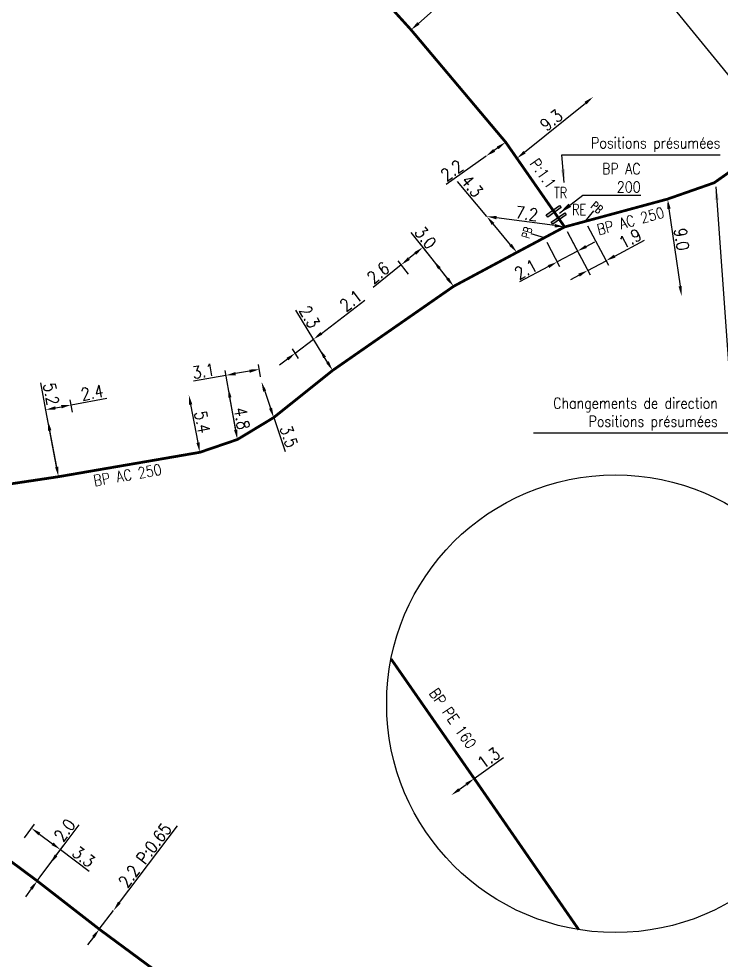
# Model space of a CAD drawing. Header units: millimetres. Extents: x 185000 to 186000, y 127990 to 129010.
# Drawn here: x 185510.7 to 185575, y 128098.4 to 128184.6 of the extents above; entities that cross this region are included whole.
import ezdxf
from ezdxf.enums import TextEntityAlignment as Align

# ---------------------------------------------------------------- set-up
doc = ezdxf.new("R2010")
doc.units = ezdxf.units.MM
doc.header["$PDMODE"] = 34
doc.linetypes.add('L_25_AP', pattern=[2000, 1000, 1000])
doc.linetypes.add('L_25_PE', pattern=[2000, 1000, 1000])
doc.layers.get('0').update_dxf_attribs({"linetype": 'CONTINUOUS'})
doc.layers.get('DEFPOINTS').update_dxf_attribs({"linetype": 'CONTINUOUS'})
for name, color, linetype in [('L_150', 1, 'CONTINUOUS'), ('L_340', 7, 'CONTINUOUS'), ('L_900', 7, 'CONTINUOUS')]:
    doc.layers.add(name, color=color, linetype=linetype)
doc.styles.add('G_ROMANS', font='ROMANS.SHX', dxfattribs={"width": 0.75})
doc.styles.get("Standard").update_dxf_attribs({"font": 'romans.shx', "width": 0.85})
doc.dimstyles.get("Standard").update_dxf_attribs({"dimtxt": 1.5, "dimasz": 1.2, "dimexe": 0.625, "dimexo": 0.625, "dimgap": 0.25, "dimtad": 1, "dimdec": 1, "dimzin": 0, "dimdsep": 46, "dimtxsty": 'Standard', "dimcen": -0.5, "dimadec": 0, "dimazin": 0, "dimtfac": 1, "dimtdec": 1, "dimtmove": 0, "dimatfit": 3, "dimfxl": 0, "dimtolj": 1, "dimtzin": 0, "dimarcsym": 0})

# ---------------------------------------------------------------- blocks, each defined once
blk = doc.blocks.new('*D193')
at = {"layer": 'DEFPOINTS', "color": 0, "linetype": 'Continuous', "transparency": 16777216}
for p in [(185552.065, 128188.433), (185552.077, 128188.42), (185546.591, 128183.561)]:
    blk.add_point(p, dxfattribs=at)
at = {"layer": 'L_150', "color": 0, "linetype": 'Continuous', "lineweight": -2, "transparency": 16777216}
for p, q in [((185547.265, 128184.158), (185551.403, 128187.823)), ((185552.376, 128188.082), (185552.387, 128188.069))]:
    blk.add_line(p, q, dxfattribs=at)
at = {"layer": 'L_150', "color": 0, "linetype": 'Continuous', "transparency": 16777216}
for points in [[(185551.303, 128187.936), (185551.502, 128187.711), (185552.077, 128188.42)], [(185547.166, 128184.27), (185547.365, 128184.045), (185546.591, 128183.561)]]:
    blk.add_solid(points, dxfattribs=at)
at = {"layer": 'L_150', "color": 0, "linetype": 'Continuous', "transparency": 16777216, "insert": (185549.088, 128186.775), "char_height": 1.125, "attachment_point": 5, "rotation": 41.53754}
blk.add_mtext('\\A1;8.0', dxfattribs=at)
blk = doc.blocks.new('*D194')
at = {"layer": 'DEFPOINTS', "color": 0, "linetype": 'Continuous', "transparency": 16777216}
for p in [(185555.257, 128173.275), (185553.462, 128172.004), (185553.462, 128172.004)]:
    blk.add_point(p, dxfattribs=at)
at = {"layer": 'L_150', "color": 0, "linetype": 'Continuous', "lineweight": -2, "transparency": 16777216}
for p, q in [((185554.523, 128172.755), (185554.196, 128172.524)), ((185553.462, 128172.004), (185549.789, 128169.404))]:
    blk.add_line(p, q, dxfattribs=at)
at = {"layer": 'L_150', "color": 0, "linetype": 'Continuous', "transparency": 16777216}
for points in [[(185554.436, 128172.878), (185554.61, 128172.633), (185555.257, 128173.275)], [(185554.11, 128172.647), (185554.283, 128172.402), (185553.462, 128172.004)]]:
    blk.add_solid(points, dxfattribs=at)
at = {"layer": 'L_150', "color": 0, "linetype": 'Continuous', "transparency": 16777216, "insert": (185550.326, 128170.703), "char_height": 1.125, "attachment_point": 5, "rotation": 35.29572}
blk.add_mtext('\\A1;2.2', dxfattribs=at)
blk = doc.blocks.new('*D195')
at = {"layer": 'DEFPOINTS', "color": 0, "linetype": 'Continuous', "transparency": 16777216}
for p in [(185563.266, 128177.425), (185563.266, 128177.425), (185556.283, 128171.799)]:
    blk.add_point(p, dxfattribs=at)
at = {"layer": 'L_150', "color": 0, "linetype": 'Continuous', "lineweight": -2, "transparency": 16777216}
blk.add_line((185556.983, 128172.363), (185562.565, 128176.861), dxfattribs=at)
at = {"layer": 'L_150', "color": 0, "linetype": 'Continuous', "transparency": 16777216}
for points in [[(185562.471, 128176.978), (185562.659, 128176.744), (185563.266, 128177.425)], [(185556.889, 128172.48), (185557.078, 128172.247), (185556.283, 128171.799)]]:
    blk.add_solid(points, dxfattribs=at)
at = {"layer": 'L_150', "color": 0, "linetype": 'Continuous', "transparency": 16777216, "insert": (185559.433, 128175.3), "char_height": 1.125, "attachment_point": 5, "rotation": 38.86083}
blk.add_mtext('\\A1;9.3', dxfattribs=at)
blk = doc.blocks.new('L_340_20')
at = {"linetype": 'Continuous'}
blk.add_hatch(color=0, dxfattribs=at).paths.add_polyline_path([(0.125, 0.75), (-0.125, 0.75), (-0.125, -0.75), (0.125, -0.75)])
at = {"color": 0, "linetype": 'Continuous'}
blk.add_lwpolyline([(-0.125, 0.75), (0.125, 0.75), (0.125, -0.75), (-0.125, -0.75)], close=True, dxfattribs=at)
at = {"color": 0, "linetype": 'Continuous', "width": 0.75}
for tag, height, flags, p in [('RE', 1, 8, (0, 2.189)), ('DEF_LEG', 1.2, 3, (0, -5)), ('DEF_COUP', 1.2, 3, (0, -7.5)), ('DEF_TYPE', 1.2, 3, (0, -10))]:
    blk.add_attdef(tag, text='', height=height, dxfattribs=dict(at, flags=flags)).set_placement(p, align=Align.MIDDLE)
blk = doc.blocks.new('L_340_19')
at = {"linetype": 'Continuous'}
blk.add_hatch(color=0, dxfattribs=at).paths.add_polyline_path([(0.125, 0.75), (-0.125, 0.75), (-0.125, -0.75), (0.125, -0.75)])
at = {"color": 0, "linetype": 'Continuous'}
blk.add_lwpolyline([(-0.125, 0.75), (0.125, 0.75), (0.125, -0.75), (-0.125, -0.75)], close=True, dxfattribs=at)
at = {"color": 0, "linetype": 'Continuous', "width": 0.75}
for tag, height, flags, p in [('TR', 1, 8, (0, 1.981)), ('DEF_LEG', 1.2, 3, (0, -5)), ('DEF_COUP', 1.2, 3, (0, -7.5)), ('DEF_TYPE', 1.2, 3, (0, -10))]:
    blk.add_attdef(tag, text='', height=height, dxfattribs=dict(at, flags=flags)).set_placement(p, align=Align.MIDDLE)
blk = doc.blocks.new('*D203')
at = {"layer": 'DEFPOINTS', "color": 0, "linetype": 'Continuous', "transparency": 16777216}
for p in [(185553.516, 128166.49), (185553.516, 128166.49), (185560.651, 128165.523)]:
    blk.add_point(p, dxfattribs=at)
at = {"layer": 'L_150', "color": 0, "linetype": 'Continuous', "lineweight": -2, "transparency": 16777216}
blk.add_line((185559.759, 128165.644), (185554.408, 128166.369), dxfattribs=at)
at = {"layer": 'L_150', "color": 0, "linetype": 'Continuous', "transparency": 16777216}
for points in [[(185554.428, 128166.518), (185554.388, 128166.221), (185553.516, 128166.49)], [(185559.779, 128165.792), (185559.739, 128165.495), (185560.651, 128165.523)]]:
    blk.add_solid(points, dxfattribs=at)
at = {"layer": 'L_150', "color": 0, "linetype": 'Continuous', "transparency": 16777216, "insert": (185557.184, 128166.75), "char_height": 1.125, "attachment_point": 5, "rotation": 352.27581}
blk.add_mtext('\\A1;7.2', dxfattribs=at)
blk = doc.blocks.new('*D204')
at = {"layer": 'DEFPOINTS', "color": 0, "linetype": 'Continuous', "transparency": 16777216}
for p in [(185570.082, 128168.076), (185571.357, 128159.217), (185571.357, 128159.217)]:
    blk.add_point(p, dxfattribs=at)
at = {"layer": 'L_150', "color": 0, "linetype": 'Continuous', "lineweight": -2, "transparency": 16777216}
blk.add_line((185570.21, 128167.185), (185571.229, 128160.108), dxfattribs=at)
at = {"layer": 'L_150', "color": 0, "linetype": 'Continuous', "transparency": 16777216}
for points in [[(185570.359, 128167.207), (185570.062, 128167.164), (185570.082, 128168.076)], [(185571.377, 128160.129), (185571.08, 128160.087), (185571.357, 128159.217)]]:
    blk.add_solid(points, dxfattribs=at)
at = {"layer": 'L_150', "color": 0, "linetype": 'Continuous', "transparency": 16777216, "insert": (185571.369, 128164.397), "char_height": 1.125, "attachment_point": 5, "rotation": 278.19058}
blk.add_mtext('\\A1;9.0', dxfattribs=at)
blk = doc.blocks.new('*D205')
at = {"layer": 'DEFPOINTS', "color": 0, "linetype": 'Continuous', "transparency": 16777216}
for p in [(185553.516, 128166.49), (185553.516, 128166.49), (185556.279, 128163.195)]:
    blk.add_point(p, dxfattribs=at)
at = {"layer": 'L_150', "color": 0, "linetype": 'Continuous', "lineweight": -2, "transparency": 16777216}
for p, q in [((185553.516, 128166.49), (185550.831, 128169.692)), ((185555.7, 128163.885), (185554.094, 128165.801))]:
    blk.add_line(p, q, dxfattribs=at)
at = {"layer": 'L_150', "color": 0, "linetype": 'Continuous', "transparency": 16777216}
for points in [[(185554.209, 128165.897), (185553.979, 128165.704), (185553.516, 128166.49)], [(185555.815, 128163.981), (185555.585, 128163.789), (185556.279, 128163.195)]]:
    blk.add_solid(points, dxfattribs=at)
at = {"layer": 'L_150', "color": 0, "linetype": 'Continuous', "transparency": 16777216, "insert": (185552.17, 128169.263), "char_height": 1.125, "attachment_point": 5, "rotation": 309.97834}
blk.add_mtext('\\A1;4.3', dxfattribs=at)
blk = doc.blocks.new('*D206')
at = {"layer": 'DEFPOINTS', "color": 0, "linetype": 'Continuous', "transparency": 16777216}
for p in [(185560.651, 128165.523), (185558.797, 128164.536), (185561.829, 128163.309)]:
    blk.add_point(p, dxfattribs=at)
at = {"layer": 'L_340', "color": 0, "linetype": 'Continuous', "lineweight": -2, "transparency": 16777216}
for p, q in [((185560.871, 128165.109), (185562.049, 128162.895)), ((185559.017, 128164.122), (185560.196, 128161.908)), ((185562.623, 128163.732), (185563.418, 128164.155)), ((185561.829, 128163.309), (185559.975, 128162.322)), ((185559.181, 128161.899), (185556.528, 128160.487))]:
    blk.add_line(p, q, dxfattribs=at)
at = {"layer": 'L_340', "color": 0, "linetype": 'Continuous', "transparency": 16777216}
for points in [[(185562.553, 128163.864), (185562.694, 128163.599), (185561.829, 128163.309)], [(185559.11, 128162.031), (185559.251, 128161.767), (185559.975, 128162.322)]]:
    blk.add_solid(points, dxfattribs=at)
at = {"layer": 'L_340', "color": 0, "linetype": 'Continuous', "transparency": 16777216, "insert": (185557.105, 128161.643), "char_height": 1.125, "attachment_point": 5, "rotation": 28.02785}
blk.add_mtext('\\A1;2.1', dxfattribs=at)
blk = doc.blocks.new('L_340_13')
at = {"color": 0, "linetype": 'Continuous', "flags": 128}
blk.add_lwpolyline([(0, 0), (0, 1.25)], dxfattribs=at)
at = {"color": 0, "linetype": 'Continuous', "style": 'G_ROMANS', "width": 0.75}
blk.add_text('PB', height=0.75, dxfattribs=at).set_placement((0, 1.663), align=Align.MIDDLE)
at = {"color": 0, "linetype": 'Continuous', "width": 0.75, "flags": 3}
for tag, p in [('DEF_LEG', (0, -10)), ('DEF_COUP', (0, -12.5)), ('DEF_TYPE', (0, -15))]:
    blk.add_attdef(tag, text='', height=1.2, dxfattribs=at).set_placement(p, align=Align.MIDDLE)
blk = doc.blocks.new('*D207')
at = {"layer": 'DEFPOINTS', "color": 0, "linetype": 'Continuous', "transparency": 16777216}
for p in [(185560.651, 128165.523), (185562.532, 128166.032), (185562.77, 128161.541)]:
    blk.add_point(p, dxfattribs=at)
at = {"layer": 'L_340', "color": 0, "linetype": 'Continuous', "lineweight": -2, "transparency": 16777216}
for p, q in [((185562.752, 128165.618), (185564.668, 128162.02)), ((185560.871, 128165.109), (185562.991, 128161.127)), ((185565.242, 128162.856), (185567.975, 128164.311)), ((185562.77, 128161.541), (185564.447, 128162.433)), ((185561.976, 128161.118), (185561.181, 128160.695))]:
    blk.add_line(p, q, dxfattribs=at)
at = {"layer": 'L_340', "color": 0, "linetype": 'Continuous', "transparency": 16777216}
for points in [[(185565.171, 128162.989), (185565.312, 128162.724), (185564.447, 128162.433)], [(185561.905, 128161.25), (185562.046, 128160.985), (185562.77, 128161.541)]]:
    blk.add_solid(points, dxfattribs=at)
at = {"layer": 'L_340', "color": 0, "linetype": 'Continuous', "transparency": 16777216, "insert": (185566.653, 128164.457), "char_height": 1.125, "attachment_point": 5, "rotation": 28.02785}
blk.add_mtext('\\A1;1.9', dxfattribs=at)
blk = doc.blocks.new('*D1661')
at = {"layer": 'DEFPOINTS', "color": 0, "linetype": 'Continuous', "transparency": 16777216}
for p in [(185535.987, 128153.971), (185536.53, 128153.08), (185539.399, 128152.386)]:
    blk.add_point(p, dxfattribs=at)
at = {"layer": 'L_150', "color": 0, "linetype": 'Continuous', "lineweight": -2, "transparency": 16777216}
for p, q in [((185538.376, 128155.785), (185542.369, 128158.819)), ((185535.987, 128153.971), (185537.659, 128155.241)), ((185539.154, 128152.789), (185537.414, 128155.643)), ((185536.285, 128153.482), (185535.741, 128154.373)), ((185535.27, 128153.426), (185534.553, 128152.882))]:
    blk.add_line(p, q, dxfattribs=at)
at = {"layer": 'L_150', "color": 0, "linetype": 'Continuous', "transparency": 16777216}
for points in [[(185538.285, 128155.905), (185538.466, 128155.666), (185537.659, 128155.241)], [(185535.179, 128153.546), (185535.361, 128153.307), (185535.987, 128153.971)]]:
    blk.add_solid(points, dxfattribs=at)
at = {"layer": 'L_150', "color": 0, "linetype": 'Continuous', "transparency": 16777216, "insert": (185541.077, 128158.779), "char_height": 1.125, "attachment_point": 5, "rotation": 37.2215}
blk.add_mtext('\\A1;2.1', dxfattribs=at)
blk = doc.blocks.new('*D1662')
at = {"layer": 'DEFPOINTS', "color": 0, "linetype": 'Continuous', "transparency": 16777216}
for p in [(185538.202, 128154.35), (185538.202, 128154.35), (185539.399, 128152.386)]:
    blk.add_point(p, dxfattribs=at)
at = {"layer": 'L_150', "color": 0, "linetype": 'Continuous', "lineweight": -2, "transparency": 16777216}
for p, q in [((185538.202, 128154.35), (185536.027, 128157.918)), ((185538.931, 128153.155), (185538.671, 128153.582))]:
    blk.add_line(p, q, dxfattribs=at)
at = {"layer": 'L_150', "color": 0, "linetype": 'Continuous', "transparency": 16777216}
for points in [[(185538.799, 128153.66), (185538.543, 128153.504), (185538.202, 128154.35)], [(185539.059, 128153.233), (185538.803, 128153.077), (185539.399, 128152.386)]]:
    blk.add_solid(points, dxfattribs=at)
at = {"layer": 'L_150', "color": 0, "linetype": 'Continuous', "transparency": 16777216, "insert": (185537.286, 128157.293), "char_height": 1.125, "attachment_point": 5, "rotation": 301.37313}
blk.add_mtext('\\A1;2.3', dxfattribs=at)
blk = doc.blocks.new('*D1663')
at = {"layer": 'DEFPOINTS', "color": 0, "linetype": 'Continuous', "transparency": 16777216}
for p in [(185545.685, 128162.056), (185546.646, 128160.84), (185550.489, 128160.09)]:
    blk.add_point(p, dxfattribs=at)
at = {"layer": 'L_150', "color": 0, "linetype": 'Continuous', "lineweight": -2, "transparency": 16777216}
for p, q in [((185550.199, 128160.458), (185547.377, 128164.027)), ((185546.968, 128163.093), (185546.385, 128162.622)), ((185545.685, 128162.056), (185543.129, 128159.989)), ((185546.355, 128161.208), (185545.394, 128162.423))]:
    blk.add_line(p, q, dxfattribs=at)
at = {"layer": 'L_150', "color": 0, "linetype": 'Continuous', "transparency": 16777216}
for points in [[(185546.873, 128163.21), (185547.062, 128162.976), (185547.668, 128163.659)], [(185546.29, 128162.738), (185546.479, 128162.505), (185545.685, 128162.056)]]:
    blk.add_solid(points, dxfattribs=at)
at = {"layer": 'L_150', "color": 0, "linetype": 'Continuous', "transparency": 16777216, "insert": (185543.582, 128161.32), "char_height": 1.125, "attachment_point": 5, "rotation": 38.95807}
blk.add_mtext('\\A1;2.6', dxfattribs=at)
blk = doc.blocks.new('*D1664')
at = {"layer": 'DEFPOINTS', "color": 0, "linetype": 'Continuous', "transparency": 16777216}
for p in [(185548.629, 128162.444), (185548.629, 128162.444), (185550.489, 128160.09)]:
    blk.add_point(p, dxfattribs=at)
at = {"layer": 'L_150', "color": 0, "linetype": 'Continuous', "lineweight": -2, "transparency": 16777216}
for p, q in [((185548.629, 128162.444), (185546.595, 128165.015)), ((185549.931, 128160.796), (185549.187, 128161.738))]:
    blk.add_line(p, q, dxfattribs=at)
at = {"layer": 'L_150', "color": 0, "linetype": 'Continuous', "transparency": 16777216}
for points in [[(185549.305, 128161.831), (185549.069, 128161.644), (185548.629, 128162.444)], [(185550.049, 128160.889), (185549.813, 128160.703), (185550.489, 128160.09)]]:
    blk.add_solid(points, dxfattribs=at)
at = {"layer": 'L_150', "color": 0, "linetype": 'Continuous', "transparency": 16777216, "insert": (185547.921, 128164.548), "char_height": 1.125, "attachment_point": 5, "rotation": 308.33318}
blk.add_mtext('\\A1;3.0', dxfattribs=at)
blk = doc.blocks.new('*D1665')
at = {"layer": 'DEFPOINTS', "color": 0, "linetype": 'Continuous', "transparency": 16777216}
for p in [(185532.89, 128151.342), (185532.89, 128151.342), (185534.009, 128148.078)]:
    blk.add_point(p, dxfattribs=at)
at = {"layer": 'L_150', "color": 0, "linetype": 'Continuous', "lineweight": -2, "transparency": 16777216}
for p, q in [((185533.182, 128150.491), (185533.718, 128148.93)), ((185534.009, 128148.078), (185535.073, 128144.977))]:
    blk.add_line(p, q, dxfattribs=at)
at = {"layer": 'L_150', "color": 0, "linetype": 'Continuous', "transparency": 16777216}
for points in [[(185533.324, 128150.539), (185533.04, 128150.442), (185532.89, 128151.342)], [(185533.859, 128148.978), (185533.576, 128148.881), (185534.009, 128148.078)]]:
    blk.add_solid(points, dxfattribs=at)
at = {"layer": 'L_150', "color": 0, "linetype": 'Continuous', "transparency": 16777216, "insert": (185535.397, 128146.345), "char_height": 1.125, "attachment_point": 5, "rotation": 288.92595}
blk.add_mtext('\\A1;3.5', dxfattribs=at)
blk = doc.blocks.new('*D1666')
at = {"layer": 'DEFPOINTS', "color": 0, "linetype": 'Continuous', "transparency": 16777216}
for p in [(185532.685, 128152.485), (185532.89, 128151.342), (185530.687, 128146.07)]:
    blk.add_point(p, dxfattribs=at)
at = {"layer": 'L_150', "color": 0, "linetype": 'Continuous', "lineweight": -2, "transparency": 16777216}
for p, q in [((185532.808, 128151.803), (185532.603, 128152.946)), ((185529.634, 128151.937), (185526.676, 128151.406)), ((185530.604, 128146.531), (185529.551, 128152.398)), ((185531.8, 128152.326), (185530.52, 128152.096))]:
    blk.add_line(p, q, dxfattribs=at)
at = {"layer": 'L_150', "color": 0, "linetype": 'Continuous', "transparency": 16777216}
for points in [[(185531.773, 128152.473), (185531.826, 128152.178), (185532.685, 128152.485)], [(185530.494, 128152.244), (185530.547, 128151.948), (185529.634, 128151.937)]]:
    blk.add_solid(points, dxfattribs=at)
at = {"layer": 'L_150', "color": 0, "linetype": 'Continuous', "transparency": 16777216, "insert": (185527.58, 128152.33), "char_height": 1.125, "attachment_point": 5, "rotation": 10.173}
blk.add_mtext('\\A1;3.1', dxfattribs=at)
blk = doc.blocks.new('*D1667')
at = {"layer": 'DEFPOINTS', "color": 0, "linetype": 'Continuous', "transparency": 16777216}
for p in [(185529.839, 128150.794), (185529.839, 128150.794), (185530.687, 128146.07)]:
    blk.add_point(p, dxfattribs=at)
at = {"layer": 'L_150', "color": 0, "linetype": 'Continuous', "lineweight": -2, "transparency": 16777216}
blk.add_line((185530.528, 128146.956), (185529.998, 128149.909), dxfattribs=at)
at = {"layer": 'L_150', "color": 0, "linetype": 'Continuous', "transparency": 16777216}
for points in [[(185530.146, 128149.935), (185529.851, 128149.882), (185529.839, 128150.794)], [(185530.676, 128146.982), (185530.38, 128146.929), (185530.687, 128146.07)]]:
    blk.add_solid(points, dxfattribs=at)
at = {"layer": 'L_150', "color": 0, "linetype": 'Continuous', "transparency": 16777216, "insert": (185531.103, 128148), "char_height": 1.125, "attachment_point": 5, "rotation": 280.173}
blk.add_mtext('\\A1;4.8', dxfattribs=at)
blk = doc.blocks.new('*D1668')
at = {"layer": 'DEFPOINTS', "color": 0, "linetype": 'Continuous', "transparency": 16777216}
for p in [(185526.234, 128150.149), (185526.234, 128150.149), (185527.247, 128144.896)]:
    blk.add_point(p, dxfattribs=at)
at = {"layer": 'L_150', "color": 0, "linetype": 'Continuous', "lineweight": -2, "transparency": 16777216}
blk.add_line((185527.077, 128145.779), (185526.405, 128149.265), dxfattribs=at)
at = {"layer": 'L_150', "color": 0, "linetype": 'Continuous', "transparency": 16777216}
for points in [[(185526.552, 128149.294), (185526.258, 128149.237), (185526.234, 128150.149)], [(185527.224, 128145.808), (185526.93, 128145.751), (185527.247, 128144.896)]]:
    blk.add_solid(points, dxfattribs=at)
at = {"layer": 'L_150', "color": 0, "linetype": 'Continuous', "transparency": 16777216, "insert": (185527.477, 128147.664), "char_height": 1.125, "attachment_point": 5, "rotation": 280.91358}
blk.add_mtext('\\A1;5.4', dxfattribs=at)
blk = doc.blocks.new('*D1669')
at = {"layer": 'DEFPOINTS', "color": 0, "linetype": 'Continuous', "transparency": 16777216}
for p in [(185515.447, 128149.234), (185515.658, 128148.125), (185514.303, 128142.664)]:
    blk.add_point(p, dxfattribs=at)
at = {"layer": 'L_150', "color": 0, "linetype": 'Continuous', "lineweight": -2, "transparency": 16777216}
for p, q in [((185515.447, 128149.234), (185518.713, 128149.854)), ((185514.216, 128143.124), (185513.051, 128149.256)), ((185514.022, 128148.963), (185514.563, 128149.066)), ((185515.57, 128148.585), (185515.36, 128149.695))]:
    blk.add_line(p, q, dxfattribs=at)
at = {"layer": 'L_150', "color": 0, "linetype": 'Continuous', "transparency": 16777216}
for points in [[(185513.994, 128149.111), (185514.05, 128148.816), (185513.138, 128148.795)], [(185514.535, 128149.213), (185514.591, 128148.919), (185515.447, 128149.234)]]:
    blk.add_solid(points, dxfattribs=at)
at = {"layer": 'L_150', "color": 0, "linetype": 'Continuous', "transparency": 16777216, "insert": (185517.382, 128150.365), "char_height": 1.125, "attachment_point": 5, "rotation": 10.75619}
blk.add_mtext('\\A1;2.4', dxfattribs=at)
blk = doc.blocks.new('*D1670')
at = {"layer": 'DEFPOINTS', "color": 0, "linetype": 'Continuous', "transparency": 16777216}
for p in [(185513.333, 128147.772), (185513.333, 128147.772), (185514.303, 128142.664)]:
    blk.add_point(p, dxfattribs=at)
at = {"layer": 'L_150', "color": 0, "linetype": 'Continuous', "lineweight": -2, "transparency": 16777216}
for p, q in [((185513.333, 128147.772), (185512.67, 128151.262)), ((185514.135, 128143.548), (185513.501, 128146.888))]:
    blk.add_line(p, q, dxfattribs=at)
at = {"layer": 'L_150', "color": 0, "linetype": 'Continuous', "transparency": 16777216}
for points in [[(185513.648, 128146.916), (185513.353, 128146.86), (185513.333, 128147.772)], [(185514.283, 128143.576), (185513.988, 128143.52), (185514.303, 128142.664)]]:
    blk.add_solid(points, dxfattribs=at)
at = {"layer": 'L_150', "color": 0, "linetype": 'Continuous', "transparency": 16777216, "insert": (185513.629, 128150.234), "char_height": 1.125, "attachment_point": 5, "rotation": 280.75619}
blk.add_mtext('\\A1;5.2', dxfattribs=at)
blk = doc.blocks.new('*D1681')
at = {"layer": 'DEFPOINTS', "color": 0, "linetype": 'Continuous', "transparency": 16777216}
for p in [(185552.375, 128115.033), (185550.27, 128113.506), (185550.27, 128113.506)]:
    blk.add_point(p, dxfattribs=at)
at = {"layer": 'L_900', "color": 0, "linetype": 'Continuous', "lineweight": -2, "transparency": 16777216}
for p, q in [((185552.375, 128115.033), (185555.048, 128116.973)), ((185550.999, 128114.035), (185551.646, 128114.505))]:
    blk.add_line(p, q, dxfattribs=at)
at = {"layer": 'L_900', "color": 0, "linetype": 'Continuous', "transparency": 16777216}
for points in [[(185551.558, 128114.626), (185551.735, 128114.383), (185552.375, 128115.033)], [(185550.911, 128114.156), (185551.087, 128113.913), (185550.27, 128113.506)]]:
    blk.add_solid(points, dxfattribs=at)
at = {"layer": 'L_900', "color": 0, "linetype": 'Continuous', "transparency": 16777216, "insert": (185553.7, 128116.921), "char_height": 1.125, "attachment_point": 5, "rotation": 35.96163}
blk.add_mtext('\\A1;1.3', dxfattribs=at)
blk = doc.blocks.new('*D1773')
at = {"layer": 'DEFPOINTS', "color": 0, "linetype": 'Continuous', "transparency": 16777216}
for p in [(185511.829, 128110.497), (185510.894, 128109.241), (185512.348, 128105.667)]:
    blk.add_point(p, dxfattribs=at)
at = {"layer": 'L_150', "color": 0, "linetype": 'Continuous', "lineweight": -2, "transparency": 16777216}
for p, q in [((185511.174, 128109.617), (185512.109, 128110.873)), ((185512.551, 128109.96), (185513.754, 128109.065)), ((185512.628, 128106.043), (185514.756, 128108.904)), ((185514.476, 128108.528), (185517.107, 128106.571))]:
    blk.add_line(p, q, dxfattribs=at)
at = {"layer": 'L_150', "color": 0, "linetype": 'Continuous', "transparency": 16777216}
for points in [[(185512.64, 128110.08), (185512.461, 128109.84), (185511.829, 128110.497)], [(185513.844, 128109.185), (185513.665, 128108.944), (185514.476, 128108.528)]]:
    blk.add_solid(points, dxfattribs=at)
at = {"layer": 'L_150', "color": 0, "linetype": 'Continuous', "transparency": 16777216, "insert": (185516.6, 128107.882), "char_height": 1.125, "attachment_point": 5, "rotation": 323.35152}
blk.add_mtext('\\A1;3.3', dxfattribs=at)
blk = doc.blocks.new('*D1774')
at = {"layer": 'DEFPOINTS', "color": 0, "linetype": 'Continuous', "transparency": 16777216}
for p in [(185513.542, 128107.271), (185513.542, 128107.271), (185512.348, 128105.667)]:
    blk.add_point(p, dxfattribs=at)
at = {"layer": 'L_150', "color": 0, "linetype": 'Continuous', "lineweight": -2, "transparency": 16777216}
for p, q in [((185514.079, 128107.993), (185516.177, 128110.813)), ((185512.348, 128105.667), (185513.542, 128107.271)), ((185511.811, 128104.945), (185511.274, 128104.223))]:
    blk.add_line(p, q, dxfattribs=at)
at = {"layer": 'L_150', "color": 0, "linetype": 'Continuous', "transparency": 16777216}
for points in [[(185513.959, 128108.083), (185514.199, 128107.904), (185513.542, 128107.271)], [(185511.691, 128105.034), (185511.931, 128104.855), (185512.348, 128105.667)]]:
    blk.add_solid(points, dxfattribs=at)
at = {"layer": 'L_150', "color": 0, "linetype": 'Continuous', "transparency": 16777216, "insert": (185514.865, 128110.306), "char_height": 1.125, "attachment_point": 5, "rotation": 53.35152}
blk.add_mtext('\\A1;2.0', dxfattribs=at)
blk = doc.blocks.new('*D1775')
at = {"layer": 'DEFPOINTS', "color": 0, "linetype": 'Continuous', "transparency": 16777216}
for p in [(185519.334, 128102.962), (185519.334, 128102.962), (185518.037, 128101.248)]:
    blk.add_point(p, dxfattribs=at)
at = {"layer": 'L_150', "color": 0, "linetype": 'Continuous', "lineweight": -2, "transparency": 16777216}
for p, q in [((185519.878, 128103.679), (185525.209, 128110.723)), ((185518.037, 128101.248), (185519.334, 128102.962)), ((185517.494, 128100.53), (185516.951, 128099.812))]:
    blk.add_line(p, q, dxfattribs=at)
at = {"layer": 'L_150', "color": 0, "linetype": 'Continuous', "transparency": 16777216}
for points in [[(185519.758, 128103.77), (185519.997, 128103.589), (185519.334, 128102.962)], [(185517.374, 128100.621), (185517.613, 128100.439), (185518.037, 128101.248)]]:
    blk.add_solid(points, dxfattribs=at)
at = {"layer": 'L_150', "color": 0, "linetype": 'Continuous', "transparency": 16777216, "insert": (185522.217, 128108.013), "char_height": 1.125, "attachment_point": 5, "rotation": 52.87698}
blk.add_mtext('\\A1;2.2 P:0.65', dxfattribs=at)

msp = doc.modelspace()

# ---------------------------------------------------------------- linework, layer by layer
at = {"layer": 'L_150', "linetype": 'L_25_AP', "const_width": 0.25, "flags": 128}
msp.add_lwpolyline([(185463.413, 128132.017), (185476.5, 128135.458), (185477.034, 128135.598), (185477.326, 128135.668), (185488.422, 128138.339), (185501.517, 128140.748), (185514.303, 128142.664), (185514.303, 128142.664), (185527.247, 128144.896), (185527.247, 128144.896), (185530.687, 128146.07), (185534.009, 128148.078), (185539.399, 128152.386), (185550.489, 128160.09), (185550.489, 128160.09), (185556.279, 128163.195), (185558.797, 128164.536), (185560.651, 128165.523), (185562.532, 128166.032), (185570.082, 128168.076), (185570.082, 128168.076), (185574.354, 128169.568), (185580.333, 128173.779), (185581.642, 128174.7), (185585.555, 128177.456), (185585.844, 128177.732), (185592.25, 128183.862), (185600.018, 128194.222), (185601.9, 128195.698), (185610.806, 128202.685), (185620.624, 128208.957), (185620.951, 128209.166), (185634.344, 128209.823), (185643.158, 128210.416), (185643.558, 128210.43), (185643.558, 128210.43), (185643.558, 128210.43), (185643.558, 128210.43), (185652.25, 128209.942), (185655.105, 128209.782), (185655.558, 128209.756), (185655.958, 128209.769), (185657.358, 128209.816), (185665.342, 128210.081), (185665.812, 128210.096), (185666.639, 128210.289), (185667.126, 128210.403), (185673.955, 128211.992), (185679.698, 128214.716), (185684.993, 128217.429), (185690.85, 128220.893), (185695.431, 128224.822), (185695.431, 128224.822), (185699.762, 128229.614), (185699.854, 128229.717), (185707.679, 128238.514), (185712.109, 128243.6), (185712.109, 128243.6), (185717.435, 128249.57), (185717.435, 128249.57), (185721.429, 128254.048), (185721.429, 128254.048), (185725.473, 128258.519), (185729.646, 128261.901), (185734.345, 128265.773), (185734.345, 128265.773), (185739.151, 128269.671), (185743.839, 128273.332), (185743.839, 128273.332), (185747.87, 128276.83), (185753.415, 128280.711), (185762.771, 128288.088), (185762.771, 128288.088), (185772.101, 128295.571), (185786.978, 128307.528), (185789.397, 128309.39), (185790.835, 128310.497), (185790.835, 128310.497), (185793.133, 128312.266), (185805.294, 128321.628), (185806.502, 128322.055), (185806.502, 128322.055), (185812.953, 128326.816), (185812.953, 128326.816), (185816.513, 128329.101), (185816.513, 128329.101), (185829.672, 128338.29), (185829.672, 128338.29), (185834.411, 128342.616), (185838.985, 128345.75), (185838.985, 128345.75), (185848.057, 128356.029), (185851.76, 128361.192), (185851.76, 128361.192), (185858.292, 128371.916), (185864.27, 128381.971), (185864.27, 128381.971), (185873.428, 128397.428), (185873.428, 128397.428), (185885.827, 128418.092), (185899.105, 128440.085), (185899.753, 128441.159), (185899.918, 128441.431, 0.176177), (185899.984, 128441.767), (185899.931, 128442.102, -0.174389), (185899.996, 128442.435), (185900.159, 128442.71), (185901.119, 128444.326), (185905.211, 128451.211), (185905.211, 128451.211), (185908.454, 128457.461), (185909.859, 128461.614), (185909.859, 128461.614), (185911.503, 128465.478), (185911.933, 128465.733), (185911.933, 128465.733), (185911.933, 128465.733), (185920.835, 128471.007), (185920.835, 128471.007), (185931.693, 128476.8), (185944.73, 128479.124), (185945.346, 128478.741), (185946.771, 128477.855), (185949.487, 128478.255), (185956.604, 128479.301), (185968.31, 128480.769), (185979.919, 128482.223), (185979.919, 128482.223), (186000, 128484.589)], format="xyb", dxfattribs=at)
at = {"layer": 'L_150', "linetype": 'L_25_PE', "ltscale": 0.5, "const_width": 0.25, "flags": 128}
msp.add_lwpolyline([(185559.65, 128166.962), (185556.283, 128171.799), (185555.257, 128173.275), (185555.257, 128173.275), (185555.257, 128173.275), (185546.591, 128183.561), (185541.683, 128188.97), (185541.683, 128188.97), (185533.495, 128194.583), (185519.478, 128201.694), (185518.63, 128202.08), (185515.564, 128203.475), (185506.447, 128206.441), (185487.318, 128211.91), (185484.448, 128212.64), (185465.401, 128217.878), (185463.288, 128218.492), (185462.62, 128217.957), (185462.62, 128217.957), (185462.368, 128217.718), (185462.368, 128217.718), (185455.549, 128219.284)], dxfattribs=at)
msp.add_lwpolyline([(185580.635, 128173.135), (185581.657, 128170.949), (185581.387, 128169.993), (185584.945, 128164.879), (185591.458, 128155.519), (185598.84, 128145.228), (185607.075, 128126.567), (185616.781, 128101.944), (185619.84, 128094.183, -0.158845), (185614.67, 128084.372, -0.184221), (185602.955, 128079.331), (185599.054, 128079.211), (185574.77, 128079.161), (185571.804, 128079.155), (185571.807, 128077.775), (185571.021, 128077.749), (185570.002, 128077.456), (185570.002, 128077.456), (185568.815, 128077.595), (185568.901, 128078.321), (185568.901, 128078.321), (185568.055, 128078.421), (185560.671, 128079.04), (185560.702, 128079.403), (185558.013, 128079.664), (185549.314, 128081.826, -0.094684), (185531.758, 128091.115), (185518.037, 128101.248), (185512.348, 128105.667), (185512.348, 128105.667), (185501.28, 128113.892), (185489.713, 128122.547), (185487.135, 128124.741), (185483.393, 128129.818), (185480.647, 128133.548), (185480.404, 128134.56), (185477.895, 128133.957), (185477.719, 128134.487), (185477.643, 128134.714)], format="xyb", dxfattribs=at)
at = {"layer": 'L_150', "linetype": 'L_25_AP', "ltscale": 0.5, "const_width": 0.25, "flags": 128}
msp.add_lwpolyline([(185560.651, 128165.523), (185560.115, 128166.293), (185559.65, 128166.962)], dxfattribs=at)
at = {"layer": 'L_900', "color": 1, "linetype": 'Continuous', "ltscale": 0.5, "const_width": 0.25, "flags": 128}
msp.add_lwpolyline([(185544.759, 128125.979), (185552.375, 128115.033), (185561.94, 128101.211)], dxfattribs=at)
at = {"layer": 'L_900', "ltscale": 0.5}
msp.add_circle((185565.301, 128121.885), 20.946, dxfattribs=at)

# ---------------------------------------------------------------- block references
at = {"layer": 'L_340', "ltscale": 0.5}
ref = msp.add_blockref('L_340_19', (185559.65, 128166.962), dxfattribs=dict(at, rotation=124.8237045168101))
ref.add_attrib('TR', 'TR', dxfattribs={"layer": '0', "color": 0, "linetype": 'Continuous', "height": 1, "width": 0.75}).set_placement((185560.285, 128168.649), align=Align.MIDDLE)
ref = msp.add_blockref('L_340_20', (185560.115, 128166.293), dxfattribs=dict(at, rotation=124.8237045168641))
ref.add_attrib('RE', 'RE', dxfattribs={"layer": '0', "color": 0, "linetype": 'Continuous', "height": 1, "width": 0.75}).set_placement((185561.977, 128167.108), align=Align.MIDDLE)
at = {"layer": 'L_340'}
for p, rotation in [((185562.532, 128166.032), 319.6328086981352), ((185558.797, 128164.536), 73.84061777950257)]:
    msp.add_blockref('L_340_13', p, dxfattribs=dict(at, rotation=rotation))

# ---------------------------------------------------------------- texts
at = {"layer": 'L_150', "linetype": 'Continuous', "width": 0.85}
for s, rotation, p in [('P:1.1', 304.83974, (185558.676, 128170.415)), ('BP AC 250', 15.14829, (185566.684, 128166.064)), ('BP AC 250', 9.7836, (185520.621, 128142.815))]:
    msp.add_text(s, height=1, rotation=rotation, dxfattribs=at).set_placement(p, align=Align.MIDDLE)
at = {"layer": 'L_150', "linetype": 'Continuous', "char_height": 1, "attachment_point": 6}
for s, insert in [('BP AC\\P200', (185567.617, 128170.014)), ('Changements de direction\\PPositions présumées', (185574.683, 128148.396))]:
    msp.add_mtext(s, dxfattribs=dict(at, insert=insert))
at = {"layer": 'L_340', "linetype": 'Continuous', "insert": (185574.912, 128173.05), "char_height": 1, "attachment_point": 6}
msp.add_mtext('Positions présumées', dxfattribs=at)
at = {"layer": 'L_900', "color": 1, "linetype": 'Continuous', "width": 0.85}
msp.add_text('BP PE 160', height=1, rotation=304.8304, dxfattribs=at).set_placement((185550.413, 128120.547), align=Align.MIDDLE)

# ---------------------------------------------------------------- dimensions: what is measured, and where the dimension line sits
at = {"layer": 'L_150', "linetype": 'Continuous'}
for base, p1, p2, angle, text, override, picture, middle in [((185552.077, 128188.42), (185546.591, 128183.561), (185552.065, 128188.433), 221.53754, '8.0', {"dimscale": 0.75, "dimatfit": 0}, '*D193', (185549.586, 128186.213)), ((185563.266, 128177.425), (185556.283, 128171.799), (185563.266, 128177.425), 218.86083, '9.3', {"dimscale": 0.75, "dimatfit": 0}, '*D195', (185559.903, 128174.716)), ((185545.685, 128162.056), (185550.489, 128160.09), (185546.646, 128160.84), 38.95807, '2.6', {"dimscale": 0.75}, '*D1663', (185544.053, 128160.737)), ((185535.987, 128153.971), (185539.399, 128152.386), (185536.53, 128153.08), 37.2215, '2.1', {"dimscale": 0.75, "dimatfit": 0}, '*D1661', (185541.531, 128158.182)), ((185515.447, 128149.234), (185514.303, 128142.664), (185515.658, 128148.125), 190.75619, '2.4', {"dimscale": 0.75}, '*D1669', (185517.522, 128149.628)), ((185519.33444, 128102.96189), (185518.03685, 128101.2476), (185519.33444, 128102.96189), 232.87698, '<> P:0.65', {"dimscale": 0.75, "dimlfac": 1, "dimlunit": 2, "dimatfit": 0}, '*D1775', (185522.81497, 128107.56013))]:
    dim = msp.add_linear_dim(base=base, p1=p1, p2=p2, angle=angle, text=text, dimstyle='Standard', override=override, dxfattribs=at)
    dim.commit()
    dim.dimension.update_dxf_attribs({"geometry": picture, "text_midpoint": middle, "dimtype": 160})
for base, p1, p2, angle, override, picture, middle in [((185553.462, 128172.004), (185555.257, 128173.275), (185553.462, 128172.004), 35.29572, {"dimscale": 0.75}, '*D194', (185550.76, 128170.091)), ((185553.516, 128166.49), (185556.279, 128163.195), (185553.516, 128166.49), 309.97834, {"dimscale": 0.75}, '*D205', (185551.595, 128168.781)), ((185571.357, 128159.217), (185570.082, 128168.076), (185571.357, 128159.217), 98.19058, {"dimscale": 0.75, "dimatfit": 0}, '*D204', (185570.627, 128164.291)), ((185553.516, 128166.49), (185560.651, 128165.523), (185553.516, 128166.49), 352.27581, {"dimscale": 0.75, "dimatfit": 0}, '*D203', (185557.083, 128166.006)), ((185548.629, 128162.444), (185550.489, 128160.09), (185548.629, 128162.444), 308.33318, {"dimscale": 0.75}, '*D1664', (185547.333, 128164.082)), ((185538.202, 128154.35), (185539.399, 128152.386), (185538.202, 128154.35), 301.37313, {"dimscale": 0.75}, '*D1662', (185536.646, 128156.902)), ((185532.685, 128152.485), (185530.687, 128146.07), (185532.89, 128151.342), 190.173, {"dimscale": 0.75}, '*D1666', (185527.712, 128151.592)), ((185513.333, 128147.772), (185514.303, 128142.664), (185513.333, 128147.772), 280.75619, {"dimscale": 0.75}, '*D1670', (185512.892, 128150.094)), ((185529.839, 128150.794), (185530.687, 128146.07), (185529.839, 128150.794), 280.173, {"dimscale": 0.75, "dimatfit": 0}, '*D1667', (185530.364, 128147.868)), ((185532.8904613, 128151.3419606), (185534.0094546, 128148.0784726), (185532.8904613, 128151.3419606), 288.925951, {"dimscale": 0.75}, '*D1665', (185534.6871059, 128146.1021367)), ((185513.542, 128107.271), (185512.348, 128105.667), (185513.542, 128107.271), 233.35152, {"dimscale": 0.75, "dimatfit": 0}, '*D1774', (185515.467, 128109.859)), ((185511.829, 128110.497), (185512.348, 128105.667), (185510.894, 128109.241), 323.35152, {"dimscale": 0.75}, '*D1773', (185516.153, 128107.28))]:
    dim = msp.add_linear_dim(base=base, p1=p1, p2=p2, angle=angle, dimstyle='Standard', override=override, dxfattribs=at)
    dim.commit()
    dim.dimension.update_dxf_attribs({"geometry": picture, "text_midpoint": middle, "dimtype": 160})
dim = msp.add_linear_dim(base=(185526.2344, 128150.149), p1=(185527.2473, 128144.8957), p2=(185526.2344, 128150.149), angle=280.91358, dimstyle='Standard', override={"dimscale": 0.75, "dimlfac": 1, "dimlunit": 2, "dimatfit": 0}, dxfattribs=at)
dim.commit()
dim.dimension.update_dxf_attribs({"geometry": '*D1668', "text_midpoint": (185527.4773, 128147.6643)})
at = {"layer": 'L_340', "linetype": 'Continuous'}
for base, p1, angle, picture, middle in [((185561.829, 128163.309), (185558.797, 128164.536), 208.02785, '*D206', (185557.457, 128160.981)), ((185562.77, 128161.541), (185562.532, 128166.032), 28.02785, '*D207', (185567.006, 128163.795))]:
    dim = msp.add_linear_dim(base=base, p1=p1, p2=(185560.651, 128165.523), angle=angle, dimstyle='Standard', override={"dimscale": 0.75, "dimatfit": 0}, dxfattribs=at)
    dim.commit()
    dim.dimension.update_dxf_attribs({"geometry": picture, "text_midpoint": middle, "dimtype": 160})
at = {"layer": 'L_900', "color": 1, "linetype": 'Continuous'}
dim = msp.add_linear_dim(base=(185550.27, 128113.506), p1=(185552.375, 128115.033), p2=(185550.27, 128113.506), angle=35.96163, text='1.3', dimstyle='Standard', override={"dimscale": 0.75}, dxfattribs=at)
dim.commit()
dim.dimension.update_dxf_attribs({"geometry": '*D1681', "text_midpoint": (185554.141, 128116.314), "dimtype": 160})

# ---------------------------------------------------------------- leaders
at = {"layer": 'L_150', "linetype": 'Continuous', "annotation_type": 0, "has_hookline": 1}
for points, hookline_direction, text_width in [([(185580.025, 128174.059), (185566.576, 128190.554), (185565.376, 128190.554)], 1, 5.869), ([(185574.501, 128169.194), (185576.133, 128146.646), (185574.933, 128146.646)], 1, 16.879), ([(185560.178, 128166.782), (185562.322, 128168.43), (185563.522, 128168.43)], 0, 3.845)]:
    msp.add_leader(points, dimstyle='Standard', dxfattribs=dict(at, hookline_direction=hookline_direction, text_width=text_width))
at = {"layer": 'L_340', "linetype": 'Continuous', "annotation_type": 0, "has_hookline": 1, "hookline_direction": 0, "text_width": 13.074}
msp.add_leader([(185560.606, 128169.579), (185560.388, 128172.133), (185561.588, 128172.133)], dimstyle='Standard', dxfattribs=at)

doc.saveas('drawing.dxf')
